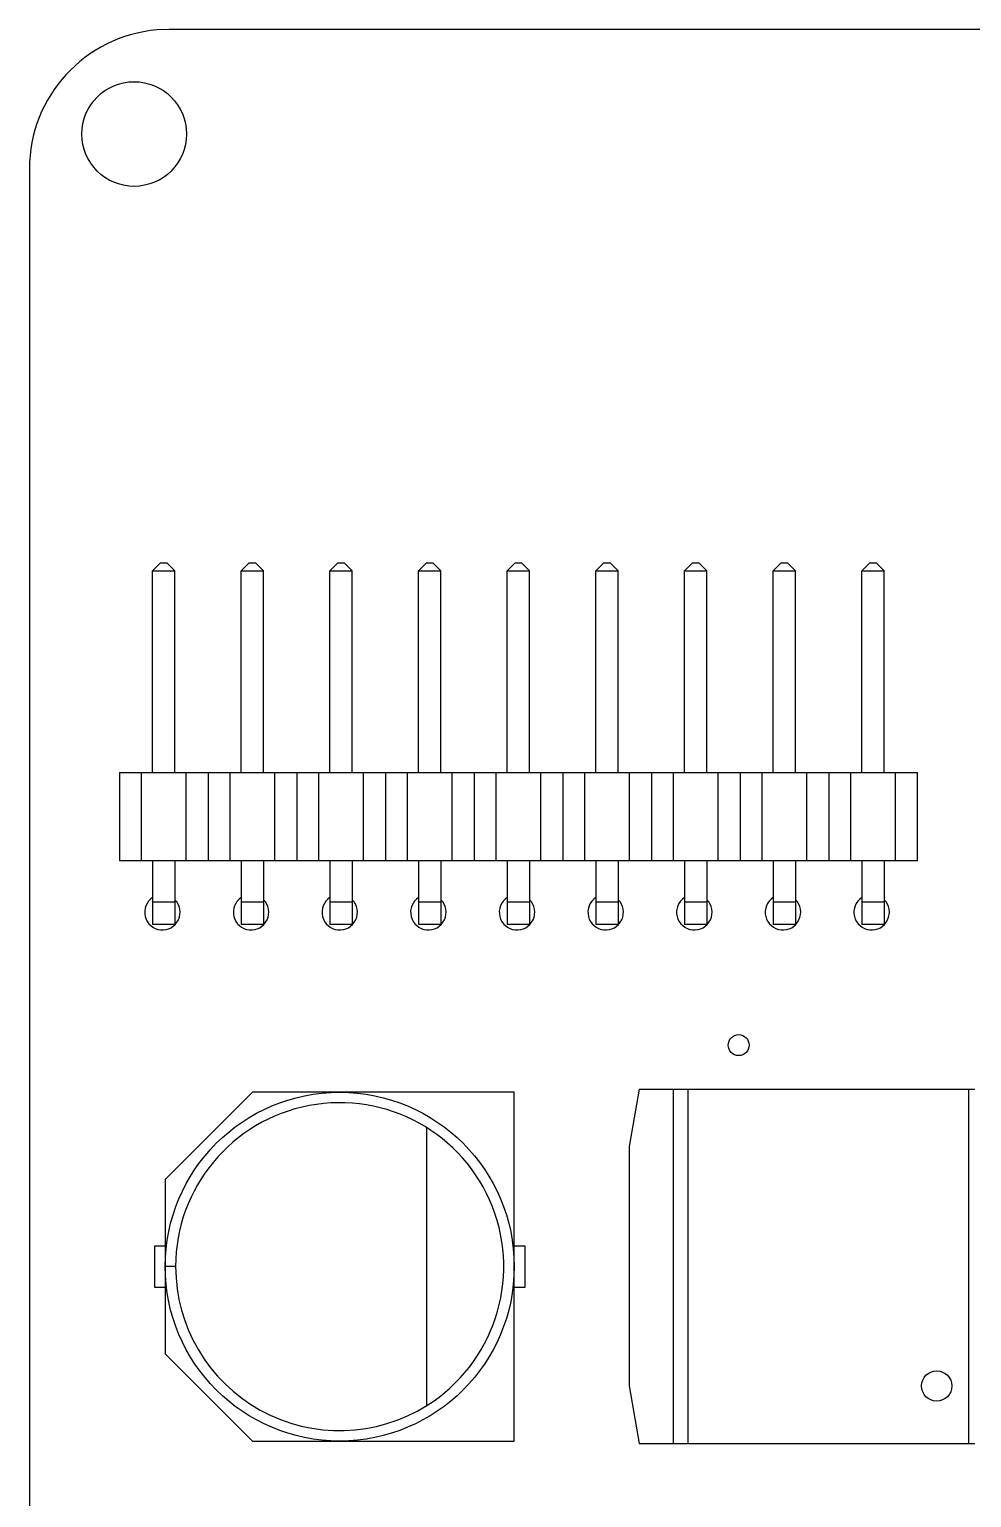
# Model space of a CAD drawing. Header units: millimetres. Extents: x 0 to 70, y 0 to 85.
# Drawn here: x 0 to 26.99, y 42.91 to 85 of the extents above; entities that cross this region are included whole.
import ezdxf

# ---------------------------------------------------------------- set-up
doc = ezdxf.new("R2010")
doc.units = ezdxf.units.MM

msp = doc.modelspace()

# ---------------------------------------------------------------- linework, layer by layer
at = {"color": 7, "linetype": 'Continuous', "lineweight": 25}
for p, q in [((4, 85), (3.651, 84.985)), ((67, 85), (4, 85)), ((0, 81), (0, 3)), ((3.75, 69.7), (3.53, 69.48)), ((3.53, 69.48), (4.17, 69.48)), ((3.53, 63.7), (3.53, 69.48)), ((3.95, 69.7), (3.75, 69.7)), ((3.95, 69.7), (4.17, 69.48)), ((4.17, 63.7), (4.17, 69.48)), ((6.29, 69.7), (6.07, 69.48)), ((6.07, 69.48), (6.71, 69.48)), ((6.07, 63.7), (6.07, 69.48)), ((6.49, 69.7), (6.29, 69.7)), ((6.49, 69.7), (6.71, 69.48)), ((6.71, 63.7), (6.71, 69.48)), ((8.83, 69.7), (8.61, 69.48)), ((8.61, 69.48), (9.25, 69.48)), ((8.61, 63.7), (8.61, 69.48)), ((9.03, 69.7), (8.83, 69.7)), ((9.03, 69.7), (9.25, 69.48)), ((9.25, 63.7), (9.25, 69.48)), ((11.37, 69.7), (11.15, 69.48)), ((11.15, 69.48), (11.79, 69.48)), ((11.15, 63.7), (11.15, 69.48)), ((11.57, 69.7), (11.37, 69.7)), ((11.57, 69.7), (11.79, 69.48)), ((11.79, 63.7), (11.79, 69.48)), ((13.91, 69.7), (13.69, 69.48)), ((13.69, 69.48), (14.33, 69.48)), ((13.69, 63.7), (13.69, 69.48)), ((14.11, 69.7), (13.91, 69.7)), ((14.11, 69.7), (14.33, 69.48)), ((14.33, 63.7), (14.33, 69.48)), ((16.45, 69.7), (16.23, 69.48)), ((16.23, 69.48), (16.87, 69.48)), ((16.23, 63.7), (16.23, 69.48)), ((16.65, 69.7), (16.45, 69.7)), ((16.65, 69.7), (16.87, 69.48)), ((16.87, 63.7), (16.87, 69.48)), ((18.99, 69.7), (18.77, 69.48)), ((18.77, 63.7), (18.77, 69.48)), ((18.77, 69.48), (19.41, 69.48)), ((19.19, 69.7), (18.99, 69.7)), ((19.19, 69.7), (19.41, 69.48)), ((19.41, 63.7), (19.41, 69.48)), ((21.53, 69.7), (21.31, 69.48)), ((21.31, 63.7), (21.31, 69.48)), ((21.31, 69.48), (21.95, 69.48)), ((21.73, 69.7), (21.53, 69.7)), ((21.73, 69.7), (21.95, 69.48)), ((21.95, 63.7), (21.95, 69.48)), ((24.07, 69.7), (23.85, 69.48)), ((23.85, 69.48), (24.49, 69.48)), ((23.85, 63.7), (23.85, 69.48)), ((24.27, 69.7), (24.07, 69.7)), ((24.27, 69.7), (24.49, 69.48)), ((24.49, 63.7), (24.49, 69.48)), ((2.58, 63.7), (2.58, 61.16)), ((2.58, 63.7), (25.44, 63.7)), ((3.215, 61.16), (3.215, 63.7)), ((4.485, 63.7), (4.485, 61.16)), ((5.12, 63.7), (5.12, 61.16)), ((5.755, 61.16), (5.755, 63.7)), ((7.025, 63.7), (7.025, 61.16)), ((7.66, 63.7), (7.66, 61.16)), ((8.295, 61.16), (8.295, 63.7)), ((9.565, 63.7), (9.565, 61.16)), ((10.2, 63.7), (10.2, 61.16)), ((10.835, 61.16), (10.835, 63.7)), ((12.105, 63.7), (12.105, 61.16)), ((12.74, 63.7), (12.74, 61.16)), ((13.375, 61.16), (13.375, 63.7)), ((14.645, 63.7), (14.645, 61.16)), ((15.28, 63.7), (15.28, 61.16)), ((15.915, 61.16), (15.915, 63.7)), ((17.185, 63.7), (17.185, 61.16)), ((17.82, 63.7), (17.82, 61.16)), ((18.455, 61.16), (18.455, 63.7)), ((19.725, 63.7), (19.725, 61.16)), ((20.36, 63.7), (20.36, 61.16)), ((20.995, 61.16), (20.995, 63.7)), ((22.265, 63.7), (22.265, 61.16)), ((22.9, 63.7), (22.9, 61.16)), ((23.535, 61.16), (23.535, 63.7)), ((24.805, 63.7), (24.805, 61.16)), ((25.44, 61.16), (25.44, 63.7)), ((25.44, 61.16), (2.58, 61.16)), ((3.53, 61.16), (3.53, 59.34)), ((4.17, 61.16), (4.17, 59.34)), ((6.07, 61.16), (6.07, 59.34)), ((6.71, 61.16), (6.71, 59.34)), ((8.61, 61.16), (8.61, 59.34)), ((9.25, 61.16), (9.25, 59.34)), ((11.15, 61.16), (11.15, 59.34)), ((11.79, 61.16), (11.79, 59.34)), ((13.69, 61.16), (13.69, 59.34)), ((14.33, 61.16), (14.33, 59.34)), ((16.23, 61.16), (16.23, 59.34)), ((16.87, 61.16), (16.87, 59.34)), ((18.77, 61.16), (18.77, 59.34)), ((19.41, 61.16), (19.41, 59.34)), ((21.31, 61.16), (21.31, 59.34)), ((21.95, 61.16), (21.95, 59.34)), ((23.85, 61.16), (23.85, 59.34)), ((24.49, 61.16), (24.49, 59.34)), ((4.17, 59.98), (3.53, 59.98)), ((6.71, 59.98), (6.07, 59.98)), ((9.25, 59.98), (8.61, 59.98)), ((11.79, 59.98), (11.15, 59.98)), ((14.33, 59.98), (13.69, 59.98)), ((16.87, 59.98), (16.23, 59.98)), ((19.41, 59.98), (18.77, 59.98)), ((21.95, 59.98), (21.31, 59.98)), ((24.49, 59.98), (23.85, 59.98)), ((4.17, 59.34), (3.53, 59.34)), ((6.71, 59.34), (6.07, 59.34)), ((9.25, 59.34), (8.61, 59.34)), ((11.79, 59.34), (11.15, 59.34)), ((14.33, 59.34), (13.69, 59.34)), ((16.87, 59.34), (16.23, 59.34)), ((19.41, 59.34), (18.77, 59.34)), ((21.95, 59.34), (21.31, 59.34)), ((24.49, 59.34), (23.85, 59.34)), ((6.39, 54.53), (3.89, 52.03)), ((13.89, 54.53), (6.39, 54.53)), ((13.89, 44.53), (13.89, 54.53)), ((17.473, 54.621), (17.181, 52.97)), ((17.473, 54.621), (27.087, 54.621)), ((18.451, 44.461), (18.451, 54.621)), ((18.866, 54.621), (18.866, 44.461)), ((26.9, 54.621), (26.9, 44.461)), ((11.39, 45.55), (11.39, 53.51)), ((17.181, 52.97), (17.181, 46.112)), ((3.89, 52.03), (3.89, 47.03)), ((3.59, 48.93), (3.59, 50.13)), ((3.59, 50.13), (3.89, 50.13)), ((13.89, 50.13), (14.19, 50.13)), ((14.19, 50.13), (14.19, 48.93)), ((4.19, 49.53), (3.89, 49.53)), ((3.89, 48.93), (3.59, 48.93)), ((14.19, 48.93), (13.89, 48.93)), ((3.89, 47.03), (6.39, 44.53)), ((17.181, 46.112), (17.473, 44.461)), ((6.39, 44.53), (13.89, 44.53)), ((17.473, 44.461), (27.087, 44.461))]:
    msp.add_line(p, q, dxfattribs=at)
for centre, radius in [((3, 82), 1.5), ((20.32, 55.88), 0.3), ((8.89, 49.53), 5), ((25.993, 46.108), 0.435), ((25.993, 46.108), 0.435)]:
    msp.add_circle(centre, radius, dxfattribs=at)
for centre, radius, start, end in [((4, 81), 4, 95.0001, 180.0002), ((3.81, 59.69), 0.508, 123.4481, 44.8739), ((6.35, 59.69), 0.508, 123.4481, 44.8739), ((8.89, 59.69), 0.508, 123.4481, 44.8739), ((11.43, 59.69), 0.508, 123.4481, 44.8739), ((13.97, 59.69), 0.508, 123.4481, 44.8739), ((16.51, 59.69), 0.508, 123.4481, 44.8739), ((19.05, 59.69), 0.508, 123.4481, 44.8739), ((21.59, 59.69), 0.508, 123.4481, 44.8739), ((24.13, 59.69), 0.508, 123.4481, 44.8739), ((8.89, 49.53), 4.7, 302.1349, 180), ((8.89, 49.53), 4.7, 180, 302.1349)]:
    msp.add_arc(centre, radius, start, end, dxfattribs=at)

doc.saveas('drawing.dxf')
